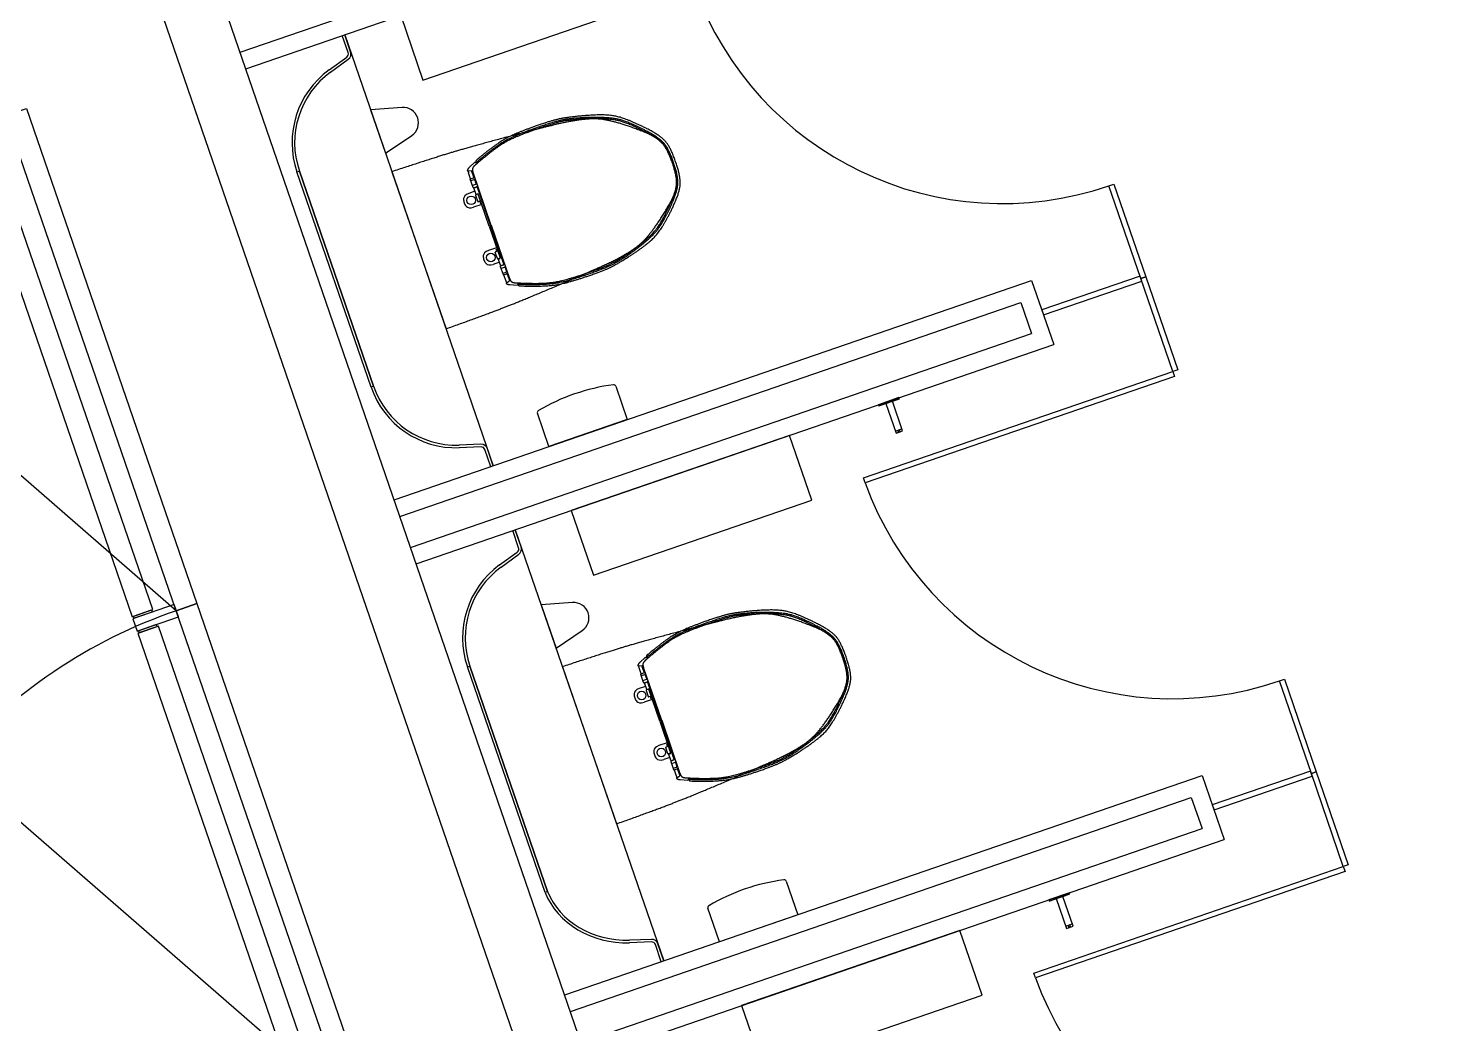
# Model space of a CAD drawing. Extents: x 809431 to 809707, y 818703 to 819368.
# Drawn here: x 809648.374 to 809651.584, y 818762.642 to 818764.925 of the extents above; entities that cross this region are included whole.
import ezdxf

# ---------------------------------------------------------------- set-up
doc = ezdxf.new("R2010")
doc.units = 0
for name, color, linetype in [('MAJ221__', 7, 'Continuous'), ('MAJ322__', 7, 'Continuous'), ('MAJ325__', 7, 'Continuous'), ('MAJ342__', 7, 'Continuous'), ('MAJ421__', 7, 'Continuous'), ('MAJ740__', 7, 'Continuous')]:
    doc.layers.add(name, color=color, linetype=linetype)

msp = doc.modelspace()

# ---------------------------------------------------------------- linework, layer by layer
at = {"layer": 'MAJ221__'}
for p, q in [((809651.2048, 818758.0591), (809648.0272, 818767.2874)), ((809651.0724, 818758.0136), (809647.8949, 818767.2418)), ((809648.8599, 818764.8692), (809650.2829, 818765.3592)), ((809649.2261, 818763.8055), (809650.6492, 818764.2955)), ((809650.6492, 818764.2955), (809650.6736, 818764.2246)), ((809649.2506, 818763.7346), (809650.6736, 818764.2246)), ((809649.6168, 818762.6709), (809651.0398, 818763.1609)), ((809651.0398, 818763.1609), (809651.0643, 818763.09)), ((809649.6412, 818762.6), (809651.0643, 818763.09))]:
    msp.add_line(p, q, dxfattribs=at)
at = {"layer": 'MAJ322__'}
for p, q in [((809648.7136, 818763.5894), (809647.8079, 818764.3767)), ((809649.1043, 818762.4548), (809648.1986, 818763.242))]:
    msp.add_line(p, q, dxfattribs=at)
msp.add_arc((809649.1043, 818762.4548), 1.2, 109, 139, dxfattribs=at)
at = {"layer": 'MAJ325__'}
for points in [[(809648.7136, 818763.5894), (809648.3229, 818764.724), (809648.3702, 818764.7403), (809648.7609, 818763.6057)], [(809650.8623, 818764.5672), (809650.9356, 818764.3545), (809650.9242, 818764.3506), (809650.851, 818764.5633)], [(809650.7011, 818764.2674), (809650.9262, 818764.3449), (809650.9223, 818764.3562), (809650.6972, 818764.2788)], [(809650.9356, 818764.3545), (809651.0088, 818764.1417), (809650.9975, 818764.1378), (809650.9242, 818764.3506)], [(809650.9975, 818764.1378), (809651.0014, 818764.1265), (809650.2922, 818763.8823), (809650.2883, 818763.8937)], [(809649.1043, 818762.4548), (809648.7136, 818763.5894), (809648.7609, 818763.6057), (809649.1515, 818762.471)], [(809651.253, 818763.4326), (809651.3262, 818763.2199), (809651.3149, 818763.2159), (809651.2416, 818763.4287)], [(809651.0918, 818763.1328), (809651.3168, 818763.2103), (809651.3129, 818763.2216), (809651.0879, 818763.1441)], [(809651.3262, 818763.2199), (809651.3995, 818763.0071), (809651.3881, 818763.0032), (809651.3149, 818763.2159)], [(809651.3881, 818763.0032), (809651.3921, 818762.9919), (809650.6829, 818762.7477), (809650.679, 818762.759)]]:
    msp.add_lwpolyline(points, close=True, dxfattribs=at)
for centre in [(809650.6068, 818765.2725), (809650.9975, 818764.1378), (809651.3881, 818763.0032)]:
    msp.add_arc(centre, 0.75, 199.9167, 289, dxfattribs=at)
at = {"layer": 'MAJ342__'}
for points in [[(809648.2349, 818764.6725), (809648.6125, 818763.5757), (809648.6598, 818763.592), (809648.2821, 818764.6888)], [(809648.6142, 818763.571), (809648.6239, 818763.5427), (809648.7185, 818763.5752), (809648.7087, 818763.6036)], [(809648.617, 818763.572), (809648.6154, 818763.5767), (809648.657, 818763.591), (809648.6586, 818763.5863)], [(809648.6256, 818763.5379), (809649.0032, 818762.4411), (809649.0505, 818762.4574), (809648.6728, 818763.5542)], [(809648.6268, 818763.5436), (809648.6284, 818763.5389), (809648.67, 818763.5532), (809648.6684, 818763.558)]]:
    msp.add_lwpolyline(points, close=True, dxfattribs=at)
at = {"layer": 'MAJ421__'}
for p, q in [((809648.8729, 818764.8314), (809650.3337, 818765.3344)), ((809649.1076, 818764.8684), (809649.0942, 818764.9076)), ((809649.1133, 818764.8704), (809649.0998, 818764.9096)), ((809649.0639, 818764.8288), (809649.1044, 818764.8582)), ((809649.0675, 818764.824), (809649.1079, 818764.8534)), ((809649.1601, 818764.1018), (809648.9902, 818764.5951)), ((809649.1658, 818764.1038), (809648.9959, 818764.5971)), ((809649.2131, 818763.8434), (809650.6739, 818764.3464)), ((809650.6739, 818764.3464), (809650.7244, 818764.1998)), ((809649.2636, 818763.6968), (809650.7244, 818764.1998)), ((809649.4119, 818763.9708), (809649.3618, 818763.969)), ((809649.4121, 818763.9648), (809649.3621, 818763.963)), ((809649.4344, 818763.9195), (809649.4209, 818763.9587)), ((809649.44, 818763.9215), (809649.4266, 818763.9607)), ((809649.504, 818763.7358), (809649.4905, 818763.7749)), ((809649.4983, 818763.7338), (809649.4848, 818763.773)), ((809649.4546, 818763.6942), (809649.4951, 818763.7236)), ((809649.4581, 818763.6893), (809649.4986, 818763.7188)), ((809649.5589, 818762.9436), (809649.3809, 818763.4605)), ((809649.5646, 818762.9455), (809649.3866, 818763.4624)), ((809649.6038, 818762.7087), (809651.0646, 818763.2117)), ((809651.0646, 818763.2117), (809651.1151, 818763.0652)), ((809649.6543, 818762.5622), (809651.1151, 818763.0652)), ((809649.8025, 818762.8361), (809649.7525, 818762.8344)), ((809649.8027, 818762.8301), (809649.7527, 818762.8284)), ((809649.8251, 818762.7849), (809649.8116, 818762.8241)), ((809649.8307, 818762.7869), (809649.8172, 818762.826))]:
    msp.add_line(p, q, dxfattribs=at)
for centre, radius, start, end in [((809649.0991, 818764.8655), 0.009, 306, 19), ((809649.0991, 818764.8655), 0.015, 306, 19), ((809649.185, 818764.6622), 0.206, 126, 199), ((809649.185, 818764.6622), 0.2, 126, 199), ((809649.3549, 818764.1689), 0.206, 199, 272), ((809649.3549, 818764.1689), 0.2, 199, 272), ((809649.4124, 818763.9558), 0.015, 19, 92), ((809649.4124, 818763.9558), 0.009, 19, 92), ((809649.4898, 818763.7309), 0.009, 306, 19), ((809649.4898, 818763.7309), 0.015, 306, 19), ((809649.5757, 818763.5275), 0.206, 126, 199), ((809649.5757, 818763.5275), 0.2, 126, 199), ((809649.8031, 818762.8212), 0.015, 19, 92), ((809649.8031, 818762.8212), 0.009, 19, 92)]:
    msp.add_arc(centre, radius, start, end, dxfattribs=at)
for major_axis, ratio in [((0.1977, 0), 0.864548), ((0.1917, 0), 0.860308)]:
    msp.add_ellipse((809649.7458, 818762.9992), major_axis=major_axis, ratio=ratio, start_param=3.473205, end_param=4.747296, dxfattribs=at)
at = {"layer": 'MAJ740__'}
for p, q in [((809649.0998, 818764.9096), (809649.44, 818763.9215)), ((809649.2312, 818764.7427), (809649.1591, 818764.7375)), ((809649.1591, 818764.7375), (809649.1933, 818764.6382)), ((809649.1933, 818764.6382), (809649.2533, 818764.6785)), ((809649.3854, 818764.6056), (809649.398, 818764.6172)), ((809649.208, 818764.5955), (809649.3319, 818764.2355)), ((809649.3817, 818764.5975), (809649.3904, 818764.5982)), ((809649.3881, 818764.5793), (809649.3834, 818764.593)), ((809649.3939, 818764.5594), (809649.3875, 818764.5781)), ((809649.3881, 818764.5793), (809649.3948, 818764.5816)), ((809649.3894, 818764.5756), (809649.3965, 818764.578)), ((809649.3954, 818764.5829), (809649.391, 818764.5957)), ((809649.4356, 818764.4723), (809649.3937, 818764.594)), ((809649.401, 818764.5681), (809649.3978, 818764.5774)), ((809649.3981, 818764.5506), (809649.384, 818764.5458)), ((809649.3932, 818764.5644), (809649.4004, 818764.5668)), ((809649.3952, 818764.5587), (809649.4019, 818764.561)), ((809649.3958, 818764.5572), (809649.4004, 818764.5441)), ((809649.3965, 818764.5584), (809649.403, 818764.5607)), ((809649.4016, 818764.5435), (809649.4044, 818764.5445)), ((809649.4031, 818764.5604), (809649.4337, 818764.4716)), ((809649.4137, 818764.5205), (809649.395, 818764.514)), ((809649.3997, 818764.5413), (809649.4046, 818764.5272)), ((809649.4054, 818764.5443), (809649.4003, 818764.5425)), ((809649.4308, 818764.4709), (809649.4057, 818764.5438)), ((809649.411, 818764.5284), (809649.4058, 818764.5266)), ((809649.4107, 818764.5246), (809649.4096, 818764.5279)), ((809649.4098, 818764.5243), (809649.4121, 818764.5251)), ((809649.4098, 818764.5243), (809649.4099, 818764.5238)), ((809649.4106, 818764.5235), (809649.4124, 818764.5242)), ((809649.4308, 818764.4709), (809649.4559, 818764.398)), ((809649.4641, 818764.3833), (809649.4335, 818764.4722)), ((809649.4354, 818764.4728), (809649.4773, 818764.3511)), ((809649.4478, 818764.4214), (809649.4291, 818764.4149)), ((809649.4471, 818764.4159), (809649.4469, 818764.4164)), ((809649.4471, 818764.4159), (809649.4494, 818764.4167)), ((809649.4472, 818764.417), (809649.4491, 818764.4177)), ((809649.448, 818764.4162), (809649.4492, 818764.4129)), ((809649.4541, 818764.388), (809649.4401, 818764.3831)), ((809649.4496, 818764.3964), (809649.4448, 818764.4104)), ((809649.4506, 818764.4134), (809649.4454, 818764.4116)), ((809649.4559, 818764.3975), (809649.4509, 818764.3957)), ((809649.4564, 818764.3814), (809649.4519, 818764.3945)), ((809649.4525, 818764.3958), (809649.4553, 818764.3967)), ((809649.4562, 818764.3785), (809649.4626, 818764.3598)), ((809649.4568, 818764.3798), (809649.4635, 818764.3821)), ((809649.4576, 818764.3808), (809649.4642, 818764.3831)), ((809649.4587, 818764.3742), (809649.4659, 818764.3766)), ((809649.4626, 818764.3629), (809649.4698, 818764.3654)), ((809649.4639, 818764.3592), (809649.4706, 818764.3615)), ((809649.4639, 818764.3592), (809649.4686, 818764.3456)), ((809649.4672, 818764.376), (809649.4704, 818764.3667)), ((809649.4718, 818764.3609), (809649.4763, 818764.3481)), ((809649.4701, 818764.3409), (809649.4773, 818764.3457)), ((809649.478, 818764.3368), (809649.4951, 818764.3354)), ((809650.3614, 818764.0008), (809650.3766, 818764.006)), ((809649.4905, 818763.7749), (809649.8307, 818762.7869)), ((809649.6219, 818763.6081), (809649.5498, 818763.6029)), ((809649.5498, 818763.6029), (809649.5839, 818763.5036)), ((809649.5839, 818763.5036), (809649.644, 818763.5439)), ((809649.5986, 818763.4609), (809649.7226, 818763.1009)), ((809649.7724, 818763.4629), (809649.7811, 818763.4636)), ((809649.7788, 818763.4447), (809649.7741, 818763.4583)), ((809649.7761, 818763.471), (809649.7887, 818763.4826)), ((809649.7861, 818763.4483), (809649.7817, 818763.4611)), ((809649.8263, 818763.3376), (809649.7844, 818763.4593)), ((809649.7846, 818763.4247), (809649.7782, 818763.4434)), ((809649.7788, 818763.4447), (809649.7855, 818763.447)), ((809649.7801, 818763.441), (809649.7872, 818763.4434)), ((809649.7839, 818763.4297), (809649.7911, 818763.4322)), ((809649.7859, 818763.4241), (809649.7925, 818763.4264)), ((809649.7865, 818763.4226), (809649.791, 818763.4095)), ((809649.7871, 818763.4238), (809649.7937, 818763.4261)), ((809649.7917, 818763.4335), (809649.7885, 818763.4428)), ((809649.7938, 818763.4258), (809649.8244, 818763.337)), ((809649.7888, 818763.416), (809649.7747, 818763.4112)), ((809649.7904, 818763.4066), (809649.7952, 818763.3926)), ((809649.7961, 818763.4096), (809649.791, 818763.4079)), ((809649.7923, 818763.4089), (809649.7951, 818763.4098)), ((809649.8215, 818763.3363), (809649.7964, 818763.4092)), ((809649.8017, 818763.3938), (809649.7965, 818763.392)), ((809649.8014, 818763.39), (809649.8002, 818763.3933)), ((809649.8004, 818763.3897), (809649.8028, 818763.3905)), ((809649.8004, 818763.3897), (809649.8006, 818763.3892)), ((809649.8012, 818763.3889), (809649.8031, 818763.3895)), ((809649.8044, 818763.3858), (809649.7857, 818763.3794)), ((809649.8215, 818763.3363), (809649.8466, 818763.2634)), ((809649.8548, 818763.2487), (809649.8242, 818763.3375)), ((809649.8261, 818763.3382), (809649.868, 818763.2165)), ((809649.8385, 818763.2867), (809649.8198, 818763.2803)), ((809649.8403, 818763.2617), (809649.8355, 818763.2758)), ((809649.8413, 818763.2788), (809649.8361, 818763.277)), ((809649.8378, 818763.2813), (809649.8376, 818763.2818)), ((809649.8378, 818763.2813), (809649.8401, 818763.2821)), ((809649.8379, 818763.2824), (809649.8398, 818763.283)), ((809649.8387, 818763.2816), (809649.8398, 818763.2783)), ((809649.8466, 818763.2628), (809649.8416, 818763.2611)), ((809649.8432, 818763.2611), (809649.846, 818763.2621)), ((809649.8448, 818763.2533), (809649.8307, 818763.2485)), ((809649.8471, 818763.2468), (809649.8425, 818763.2599)), ((809649.8469, 818763.2439), (809649.8533, 818763.2252)), ((809649.8475, 818763.2452), (809649.8542, 818763.2475)), ((809649.8483, 818763.2462), (809649.8549, 818763.2484)), ((809649.8494, 818763.2395), (809649.8566, 818763.242)), ((809649.8533, 818763.2283), (809649.8604, 818763.2308)), ((809649.8578, 818763.2414), (809649.8611, 818763.2321)), ((809649.8546, 818763.2246), (809649.8613, 818763.2269)), ((809649.8546, 818763.2246), (809649.8593, 818763.2109)), ((809649.8607, 818763.2063), (809649.868, 818763.2111)), ((809649.8625, 818763.2263), (809649.8669, 818763.2135)), ((809649.8686, 818763.2022), (809649.8858, 818763.2008)), ((809650.7521, 818762.8662), (809650.7672, 818762.8714))]:
    msp.add_line(p, q, dxfattribs=at)
for points in [[(809649.7793, 818764.9775), (809649.7281, 818765.1259), (809649.228, 818764.9537), (809649.2791, 818764.8052)], [(809649.1601, 818764.1018), (809648.9902, 818764.5951), (809648.9959, 818764.5971), (809649.1658, 818764.1038)], [(809650.3226, 818764.0614), (809650.3235, 818764.0586), (809650.3396, 818764.0641), (809650.3631, 818763.9961), (809650.3782, 818764.0013), (809650.3547, 818764.0693), (809650.3708, 818764.0749), (809650.3698, 818764.0777)], [(809650.3226, 818764.0614), (809650.3235, 818764.0586), (809650.3708, 818764.0749), (809650.3698, 818764.0777)], [(809650.3782, 818764.0013), (809650.3547, 818764.0693), (809650.3396, 818764.0641), (809650.3631, 818763.9961)], [(809650.3671, 818764.0027), (809650.3687, 818763.998), (809650.3725, 818763.9993), (809650.3709, 818764.004)], [(809650.1699, 818763.8428), (809650.1188, 818763.9913), (809649.6186, 818763.8191), (809649.6698, 818763.6706)], [(809649.5589, 818762.9436), (809649.3809, 818763.4605), (809649.3866, 818763.4624), (809649.5646, 818762.9455)], [(809650.7132, 818762.9268), (809650.7142, 818762.924), (809650.7303, 818762.9295), (809650.7537, 818762.8614), (809650.7689, 818762.8666), (809650.7454, 818762.9347), (809650.7615, 818762.9403), (809650.7605, 818762.9431)], [(809650.7132, 818762.9268), (809650.7142, 818762.924), (809650.7615, 818762.9403), (809650.7605, 818762.9431)], [(809650.7689, 818762.8666), (809650.7454, 818762.9347), (809650.7303, 818762.9295), (809650.7537, 818762.8614)], [(809650.5606, 818762.7082), (809650.5095, 818762.8567), (809650.0093, 818762.6844), (809650.0604, 818762.536)], [(809650.7578, 818762.8681), (809650.7594, 818762.8634), (809650.7632, 818762.8647), (809650.7616, 818762.8694)]]:
    msp.add_lwpolyline(points, close=True, dxfattribs=at)
for points in [[(809649.721, 818764.1038), (809649.7473, 818764.0273)], [(809649.7473, 818764.0273), (809649.5677, 818763.9654), (809649.5413, 818764.042)], [(809650.1117, 818762.9692), (809650.138, 818762.8927)], [(809650.138, 818762.8927), (809649.9584, 818762.8308), (809649.932, 818762.9073)]]:
    msp.add_lwpolyline(points, dxfattribs=at)
for centre in [(809649.3895, 818764.5299), (809649.4346, 818764.399), (809649.7802, 818763.3953), (809649.8253, 818763.2644)]:
    msp.add_circle(centre, 0.00989, dxfattribs=at)
for centre, radius, start, end in [((809649.2337, 818764.7077), 0.0351, 303.8617, 94.1385), ((809649.7751, 818763.6548), 0.4563, 97.4954, 120.5046), ((809649.7163, 818764.1022), 0.005, 19, 97.4954), ((809649.5461, 818764.0436), 0.005, 120.5046, 199), ((809649.6244, 818763.573), 0.0351, 303.8617, 94.1385), ((809650.1658, 818762.5202), 0.4563, 97.4954, 120.5046), ((809650.1069, 818762.9676), 0.005, 19, 97.4954), ((809649.9368, 818762.909), 0.005, 120.5046, 199)]:
    msp.add_arc(centre, radius, start, end, dxfattribs=at)
for points, degree in [([(809649.6391, 818764.723), (809649.6062, 818764.7197), (809649.5739, 818764.7126), (809649.5427, 818764.7019)], 2), ([(809649.6607, 818764.72), (809649.6207, 818764.7182), (809649.5811, 818764.7106), (809649.5431, 818764.6975)], 2), ([(809649.6609, 818764.7171), (809649.6211, 818764.7152), (809649.5818, 818764.7077), (809649.5441, 818764.6947)], 2), ([(809649.7833, 818764.6874), (809649.717, 818764.7138), (809649.6441, 818764.7188), (809649.5748, 818764.7016)], 2), ([(809649.7924, 818764.694), (809649.7451, 818764.7181), (809649.6919, 818764.7282), (809649.6391, 818764.723)], 2), ([(809649.7914, 818764.6886), (809649.7511, 818764.7098), (809649.7062, 818764.7206), (809649.6607, 818764.72)], 2), ([(809649.79, 818764.686), (809649.7502, 818764.7069), (809649.7058, 818764.7176), (809649.6608, 818764.7171)], 2), ([(809649.4897, 818764.6797), (809649.395, 818764.6545), (809649.301, 818764.6264), (809649.208, 818764.5955)], 2), ([(809649.5441, 818764.6947), (809649.4903, 818764.6762), (809649.4407, 818764.6474), (809649.3979, 818764.6099)], 2), ([(809649.5431, 818764.6975), (809649.4919, 818764.6799), (809649.4444, 818764.653), (809649.4029, 818764.6181)], 2), ([(809649.5427, 818764.7019), (809649.4918, 818764.6843), (809649.4445, 818764.6577), (809649.4031, 818764.6233)], 2), ([(809649.5748, 818764.7016), (809649.5464, 818764.6946), (809649.518, 818764.6873), (809649.4897, 818764.6797)], 2), ([(809649.8515, 818764.6158), (809649.8403, 818764.6484), (809649.8153, 818764.6746), (809649.7833, 818764.6874)], 2), ([(809649.8507, 818764.6152), (809649.8402, 818764.6456), (809649.8185, 818764.6709), (809649.79, 818764.686)], 2), ([(809649.8535, 818764.6162), (809649.8428, 818764.6473), (809649.8205, 818764.6732), (809649.7914, 818764.6886)], 2), ([(809649.8581, 818764.618), (809649.8469, 818764.6509), (809649.8233, 818764.6782), (809649.7924, 818764.694)], 2), ([(809649.3979, 818764.6099), (809649.3934, 818764.606), (809649.3917, 818764.5996), (809649.3937, 818764.594)], 2), ([(809649.398, 818764.6172), (809649.3997, 818764.6167), (809649.4015, 818764.617), (809649.4029, 818764.6181)], 2), ([(809649.4031, 818764.6233), (809649.4012, 818764.6218), (809649.4001, 818764.6194), (809649.4002, 818764.617)], 2), ([(809649.8418, 818764.5174), (809649.8592, 818764.5472), (809649.8627, 818764.5831), (809649.8515, 818764.6158)], 2), ([(809649.8462, 818764.5226), (809649.8595, 818764.552), (809649.861, 818764.5853), (809649.8505, 818764.6157)], 2), ([(809649.849, 818764.5214), (809649.8625, 818764.5515), (809649.864, 818764.5855), (809649.8533, 818764.6167)], 2), ([(809649.8531, 818764.5177), (809649.8677, 818764.5492), (809649.8695, 818764.5852), (809649.8581, 818764.618)], 2), ([(809649.3807, 818764.5989), (809649.3805, 818764.5984), (809649.3807, 818764.5978), (809649.3812, 818764.5976), (809649.3814, 818764.5975), (809649.3815, 818764.5975), (809649.3817, 818764.5975)], 3), ([(809649.3854, 818764.6056), (809649.3834, 818764.6037), (809649.3818, 818764.6015), (809649.3807, 818764.5989)], 2), ([(809649.3823, 818764.5976), (809649.3825, 818764.596), (809649.3829, 818764.5945), (809649.3834, 818764.593)], 2), ([(809649.3881, 818764.5793), (809649.3876, 818764.5791), (809649.3873, 818764.5786), (809649.3875, 818764.5781)], 2), ([(809649.3904, 818764.5982), (809649.3905, 818764.5974), (809649.3907, 818764.5965), (809649.391, 818764.5957)], 2), ([(809649.3948, 818764.5816), (809649.3953, 818764.5818), (809649.3956, 818764.5824), (809649.3954, 818764.5829)], 2), ([(809649.3978, 818764.5774), (809649.3976, 818764.5779), (809649.3971, 818764.5782), (809649.3965, 818764.578), (809649.3965, 818764.578), (809649.3965, 818764.578), (809649.3965, 818764.578)], 3), ([(809649.384, 818764.5458), (809649.3753, 818764.5428), (809649.3706, 818764.5332), (809649.3736, 818764.5244), (809649.3766, 818764.5157), (809649.3862, 818764.511), (809649.395, 818764.514)], 3), ([(809649.3881, 818764.5762), (809649.3883, 818764.5757), (809649.3889, 818764.5754), (809649.3894, 818764.5756)], 2), ([(809649.3932, 818764.5644), (809649.3927, 818764.5642), (809649.3925, 818764.5636), (809649.3926, 818764.5631)], 2), ([(809649.3939, 818764.5594), (809649.3941, 818764.5588), (809649.3947, 818764.5586), (809649.3952, 818764.5587)], 2), ([(809649.3965, 818764.5584), (809649.3959, 818764.5583), (809649.3957, 818764.5577), (809649.3958, 818764.5572)], 2), ([(809649.4004, 818764.5668), (809649.4009, 818764.567), (809649.4012, 818764.5676), (809649.401, 818764.5681)], 2), ([(809649.4031, 818764.5604), (809649.4029, 818764.5609), (809649.4024, 818764.5612), (809649.4019, 818764.561)], 2), ([(809649.4057, 818764.5438), (809649.4055, 818764.5444), (809649.4049, 818764.5446), (809649.4044, 818764.5445)], 2), ([(809649.4003, 818764.5425), (809649.3998, 818764.5423), (809649.3995, 818764.5418), (809649.3997, 818764.5413)], 2), ([(809649.4004, 818764.5441), (809649.4005, 818764.5436), (809649.4011, 818764.5433), (809649.4016, 818764.5435)], 2), ([(809649.4046, 818764.5272), (809649.4047, 818764.5267), (809649.4053, 818764.5265), (809649.4058, 818764.5266)], 2), ([(809649.4099, 818764.5238), (809649.41, 818764.5236), (809649.4103, 818764.5234), (809649.4106, 818764.5235)], 2), ([(809649.6863, 818764.3778), (809649.7515, 818764.4069), (809649.8058, 818764.4557), (809649.8418, 818764.5174)], 2), ([(809649.7501, 818764.4005), (809649.7949, 818764.4289), (809649.8307, 818764.4696), (809649.8531, 818764.5177)], 2), ([(809649.7636, 818764.4185), (809649.7994, 818764.4458), (809649.8278, 818764.4816), (809649.8462, 818764.5226)], 2), ([(809649.7654, 818764.4162), (809649.8016, 818764.4437), (809649.8303, 818764.4799), (809649.849, 818764.5214)], 2), ([(809649.4472, 818764.417), (809649.447, 818764.4169), (809649.4468, 818764.4166), (809649.4469, 818764.4164)], 2), ([(809649.6579, 818764.3643), (809649.6955, 818764.3773), (809649.7311, 818764.3956), (809649.7636, 818764.4186)], 2), ([(809649.6588, 818764.3615), (809649.6968, 818764.3746), (809649.7326, 818764.393), (809649.7654, 818764.4162)], 2), ([(809649.4291, 818764.4149), (809649.4203, 818764.4119), (809649.4157, 818764.4023), (809649.4187, 818764.3935), (809649.4217, 818764.3848), (809649.4313, 818764.3801), (809649.4401, 818764.3831)], 3), ([(809649.4454, 818764.4116), (809649.4449, 818764.4115), (809649.4446, 818764.4109), (809649.4448, 818764.4104)], 2), ([(809649.4496, 818764.3964), (809649.4498, 818764.3958), (809649.4504, 818764.3956), (809649.4509, 818764.3957)], 2), ([(809649.4525, 818764.3958), (809649.452, 818764.3956), (809649.4517, 818764.395), (809649.4519, 818764.3945)], 2), ([(809649.4553, 818764.3967), (809649.4558, 818764.3969), (809649.4561, 818764.3975), (809649.4559, 818764.398)], 2), ([(809649.6611, 818764.3578), (809649.6923, 818764.3685), (809649.7222, 818764.3829), (809649.7501, 818764.4005)], 2), ([(809649.4568, 818764.3798), (809649.4563, 818764.3796), (809649.456, 818764.379), (809649.4562, 818764.3785)], 2), ([(809649.4564, 818764.3814), (809649.4565, 818764.3809), (809649.4571, 818764.3806), (809649.4576, 818764.3808)], 2), ([(809649.4575, 818764.3748), (809649.4577, 818764.3743), (809649.4582, 818764.374), (809649.4587, 818764.3742)], 2), ([(809649.4626, 818764.3629), (809649.4621, 818764.3628), (809649.4618, 818764.3622), (809649.462, 818764.3617)], 2), ([(809649.4626, 818764.3598), (809649.4628, 818764.3593), (809649.4634, 818764.359), (809649.4639, 818764.3592)], 2), ([(809649.4635, 818764.3821), (809649.464, 818764.3823), (809649.4643, 818764.3828), (809649.4641, 818764.3833)], 2), ([(809649.4672, 818764.376), (809649.467, 818764.3765), (809649.4664, 818764.3768), (809649.4659, 818764.3766)], 2), ([(809649.4698, 818764.3654), (809649.4703, 818764.3656), (809649.4706, 818764.3662), (809649.4704, 818764.3667), (809649.4704, 818764.3667), (809649.4704, 818764.3667), (809649.4704, 818764.3667)], 3), ([(809649.4718, 818764.3609), (809649.4717, 818764.3614), (809649.4711, 818764.3617), (809649.4706, 818764.3615)], 2), ([(809649.4905, 818764.3411), (809649.5473, 818764.3379), (809649.6041, 818764.3458), (809649.6579, 818764.3643)], 2), ([(809649.4994, 818764.3378), (809649.5536, 818764.3358), (809649.6076, 818764.3439), (809649.6588, 818764.3615)], 2), ([(809649.5028, 818764.3338), (809649.5566, 818764.3321), (809649.6102, 818764.3403), (809649.6611, 818764.3578)], 2), ([(809649.6058, 818764.3427), (809649.6327, 818764.3541), (809649.6596, 818764.3658), (809649.6863, 818764.3778)], 2), ([(809649.3319, 818764.2355), (809649.4243, 818764.2685), (809649.5156, 818764.3042), (809649.6058, 818764.3427)], 2), ([(809649.4686, 818764.3456), (809649.4691, 818764.3441), (809649.4697, 818764.3426), (809649.4706, 818764.3413)], 2), ([(809649.4701, 818764.3409), (809649.4696, 818764.3406), (809649.4694, 818764.34), (809649.4697, 818764.3396), (809649.4698, 818764.3394), (809649.47, 818764.3393), (809649.4701, 818764.3392)], 3), ([(809649.4701, 818764.3392), (809649.4725, 818764.3379), (809649.4752, 818764.3371), (809649.478, 818764.3368)], 2), ([(809649.4763, 818764.3481), (809649.4765, 818764.3473), (809649.4769, 818764.3465), (809649.4773, 818764.3457)], 2), ([(809649.4773, 818764.3511), (809649.4793, 818764.3454), (809649.4845, 818764.3415), (809649.4905, 818764.3411)], 2), ([(809649.4994, 818764.3378), (809649.4977, 818764.3378), (809649.496, 818764.3369), (809649.4951, 818764.3354)], 2), ([(809649.4966, 818764.337), (809649.4981, 818764.335), (809649.5003, 818764.3338), (809649.5028, 818764.3338)], 2), ([(809650.0298, 818763.5883), (809649.9969, 818763.5851), (809649.9646, 818763.578), (809649.9333, 818763.5672)], 2), ([(809650.0514, 818763.5854), (809650.0113, 818763.5835), (809649.9717, 818763.576), (809649.9338, 818763.5629)], 2), ([(809650.0516, 818763.5824), (809650.0118, 818763.5806), (809649.9724, 818763.5731), (809649.9348, 818763.5601)], 2), ([(809650.1739, 818763.5527), (809650.1077, 818763.5792), (809650.0347, 818763.5842), (809649.9655, 818763.567)], 2), ([(809650.183, 818763.5594), (809650.1358, 818763.5835), (809650.0826, 818763.5936), (809650.0298, 818763.5883)], 2), ([(809650.1821, 818763.554), (809650.1418, 818763.5752), (809650.0969, 818763.586), (809650.0514, 818763.5854)], 2), ([(809650.1807, 818763.5513), (809650.1409, 818763.5723), (809650.0964, 818763.583), (809650.0515, 818763.5824)], 2), ([(809649.9348, 818763.5601), (809649.881, 818763.5416), (809649.8314, 818763.5128), (809649.7886, 818763.4753)], 2), ([(809649.9338, 818763.5629), (809649.8826, 818763.5453), (809649.8351, 818763.5184), (809649.7936, 818763.4835)], 2), ([(809649.9333, 818763.5672), (809649.8824, 818763.5497), (809649.8351, 818763.5231), (809649.7938, 818763.4887)], 2), ([(809649.9655, 818763.567), (809649.9371, 818763.56), (809649.9087, 818763.5527), (809649.8804, 818763.5451)], 2), ([(809650.2422, 818763.4812), (809650.2309, 818763.5138), (809650.206, 818763.5399), (809650.1739, 818763.5527)], 2), ([(809650.2414, 818763.4806), (809650.2309, 818763.511), (809650.2092, 818763.5363), (809650.1807, 818763.5513)], 2), ([(809650.2442, 818763.4815), (809650.2334, 818763.5127), (809650.2112, 818763.5386), (809650.1821, 818763.554)], 2), ([(809650.2487, 818763.4834), (809650.2376, 818763.5163), (809650.214, 818763.5436), (809650.183, 818763.5594)], 2), ([(809649.8804, 818763.5451), (809649.7857, 818763.5198), (809649.6917, 818763.4918), (809649.5986, 818763.4609)], 2), ([(809649.7938, 818763.4887), (809649.7919, 818763.4871), (809649.7908, 818763.4848), (809649.7909, 818763.4824)], 2), ([(809649.7714, 818763.4643), (809649.7711, 818763.4638), (809649.7714, 818763.4632), (809649.7719, 818763.463), (809649.772, 818763.4629), (809649.7722, 818763.4629), (809649.7724, 818763.4629)], 3), ([(809649.7761, 818763.471), (809649.7741, 818763.4691), (809649.7725, 818763.4668), (809649.7714, 818763.4643)], 2), ([(809649.773, 818763.463), (809649.7732, 818763.4614), (809649.7735, 818763.4598), (809649.7741, 818763.4583)], 2), ([(809649.7811, 818763.4636), (809649.7812, 818763.4627), (809649.7814, 818763.4619), (809649.7817, 818763.4611)], 2), ([(809649.7886, 818763.4753), (809649.7841, 818763.4713), (809649.7824, 818763.465), (809649.7844, 818763.4593)], 2), ([(809649.7887, 818763.4826), (809649.7904, 818763.482), (809649.7922, 818763.4824), (809649.7936, 818763.4835)], 2), ([(809650.2325, 818763.3827), (809650.2499, 818763.4126), (809650.2534, 818763.4485), (809650.2422, 818763.4812)], 2), ([(809650.2369, 818763.388), (809650.2501, 818763.4174), (809650.2517, 818763.4507), (809650.2412, 818763.4811)], 2), ([(809650.2396, 818763.3868), (809650.2532, 818763.4168), (809650.2547, 818763.4509), (809650.244, 818763.4821)], 2), ([(809650.2437, 818763.3831), (809650.2584, 818763.4146), (809650.2602, 818763.4506), (809650.2487, 818763.4834)], 2), ([(809649.7788, 818763.4447), (809649.7783, 818763.4445), (809649.778, 818763.444), (809649.7782, 818763.4434)], 2), ([(809649.7788, 818763.4416), (809649.779, 818763.441), (809649.7795, 818763.4408), (809649.7801, 818763.441)], 2), ([(809649.7839, 818763.4297), (809649.7834, 818763.4296), (809649.7831, 818763.429), (809649.7833, 818763.4285)], 2), ([(809649.7846, 818763.4247), (809649.7848, 818763.4242), (809649.7853, 818763.4239), (809649.7859, 818763.4241)], 2), ([(809649.7855, 818763.447), (809649.786, 818763.4472), (809649.7863, 818763.4477), (809649.7861, 818763.4483)], 2), ([(809649.7871, 818763.4238), (809649.7866, 818763.4236), (809649.7863, 818763.4231), (809649.7865, 818763.4226)], 2), ([(809649.7885, 818763.4428), (809649.7883, 818763.4433), (809649.7877, 818763.4436), (809649.7872, 818763.4434), (809649.7872, 818763.4434), (809649.7872, 818763.4434), (809649.7872, 818763.4434)], 3), ([(809649.7911, 818763.4322), (809649.7916, 818763.4324), (809649.7919, 818763.4329), (809649.7917, 818763.4335)], 2), ([(809649.7938, 818763.4258), (809649.7936, 818763.4263), (809649.793, 818763.4266), (809649.7925, 818763.4264)], 2), ([(809649.7747, 818763.4112), (809649.7659, 818763.4082), (809649.7613, 818763.3986), (809649.7643, 818763.3898), (809649.7673, 818763.381), (809649.7769, 818763.3764), (809649.7857, 818763.3794)], 3), ([(809649.791, 818763.4079), (809649.7905, 818763.4077), (809649.7902, 818763.4072), (809649.7904, 818763.4066)], 2), ([(809649.791, 818763.4095), (809649.7912, 818763.409), (809649.7918, 818763.4087), (809649.7923, 818763.4089)], 2), ([(809649.7964, 818763.4092), (809649.7962, 818763.4097), (809649.7956, 818763.41), (809649.7951, 818763.4098)], 2), ([(809649.7952, 818763.3926), (809649.7954, 818763.3921), (809649.796, 818763.3918), (809649.7965, 818763.392)], 2), ([(809649.8006, 818763.3892), (809649.8007, 818763.3889), (809649.801, 818763.3888), (809649.8012, 818763.3889)], 2), ([(809650.077, 818763.2431), (809650.1421, 818763.2723), (809650.1965, 818763.3211), (809650.2325, 818763.3827)], 2), ([(809650.1408, 818763.2659), (809650.1856, 818763.2943), (809650.2214, 818763.335), (809650.2437, 818763.3831)], 2), ([(809650.1542, 818763.2839), (809650.19, 818763.3112), (809650.2185, 818763.3469), (809650.2369, 818763.388)], 2), ([(809650.156, 818763.2816), (809650.1922, 818763.3091), (809650.221, 818763.3453), (809650.2396, 818763.3868)], 2), ([(809649.8198, 818763.2803), (809649.811, 818763.2773), (809649.8064, 818763.2677), (809649.8094, 818763.2589), (809649.8124, 818763.2501), (809649.822, 818763.2455), (809649.8307, 818763.2485)], 3), ([(809649.8361, 818763.277), (809649.8356, 818763.2768), (809649.8353, 818763.2763), (809649.8355, 818763.2758)], 2), ([(809649.8379, 818763.2824), (809649.8376, 818763.2823), (809649.8375, 818763.282), (809649.8376, 818763.2818)], 2), ([(809649.8403, 818763.2617), (809649.8405, 818763.2612), (809649.841, 818763.2609), (809649.8416, 818763.2611)], 2), ([(809649.8432, 818763.2611), (809649.8426, 818763.261), (809649.8424, 818763.2604), (809649.8425, 818763.2599)], 2), ([(809649.846, 818763.2621), (809649.8465, 818763.2623), (809649.8468, 818763.2628), (809649.8466, 818763.2634)], 2), ([(809650.0486, 818763.2297), (809650.0862, 818763.2427), (809650.1218, 818763.2609), (809650.1543, 818763.284)], 2), ([(809650.0495, 818763.2269), (809650.0874, 818763.2399), (809650.1233, 818763.2584), (809650.156, 818763.2816)], 2), ([(809650.0518, 818763.2232), (809650.083, 818763.2339), (809650.1129, 818763.2483), (809650.1408, 818763.2659)], 2), ([(809649.8475, 818763.2452), (809649.847, 818763.245), (809649.8467, 818763.2444), (809649.8469, 818763.2439)], 2), ([(809649.8471, 818763.2468), (809649.8472, 818763.2463), (809649.8478, 818763.246), (809649.8483, 818763.2462)], 2), ([(809649.8482, 818763.2402), (809649.8483, 818763.2396), (809649.8489, 818763.2394), (809649.8494, 818763.2395)], 2), ([(809649.8533, 818763.2283), (809649.8528, 818763.2281), (809649.8525, 818763.2276), (809649.8527, 818763.2271)], 2), ([(809649.8542, 818763.2475), (809649.8547, 818763.2476), (809649.8549, 818763.2482), (809649.8548, 818763.2487)], 2), ([(809649.8578, 818763.2414), (809649.8577, 818763.2419), (809649.8571, 818763.2422), (809649.8566, 818763.242)], 2), ([(809649.8604, 818763.2308), (809649.861, 818763.231), (809649.8612, 818763.2315), (809649.8611, 818763.2321), (809649.8611, 818763.2321), (809649.8611, 818763.2321), (809649.8611, 818763.2321)], 3), ([(809649.8812, 818763.2065), (809649.9379, 818763.2033), (809649.9948, 818763.2112), (809650.0486, 818763.2297)], 2), ([(809649.9965, 818763.208), (809650.0234, 818763.2195), (809650.0503, 818763.2312), (809650.077, 818763.2431)], 2), ([(809649.7226, 818763.1009), (809649.8149, 818763.1339), (809649.9063, 818763.1696), (809649.9965, 818763.208)], 2), ([(809649.8533, 818763.2252), (809649.8535, 818763.2247), (809649.854, 818763.2244), (809649.8546, 818763.2246)], 2), ([(809649.8593, 818763.2109), (809649.8598, 818763.2094), (809649.8604, 818763.208), (809649.8613, 818763.2066)], 2), ([(809649.8607, 818763.2063), (809649.8603, 818763.206), (809649.8601, 818763.2054), (809649.8604, 818763.2049), (809649.8605, 818763.2048), (809649.8606, 818763.2047), (809649.8608, 818763.2046)], 3), ([(809649.8608, 818763.2046), (809649.8632, 818763.2032), (809649.8659, 818763.2024), (809649.8686, 818763.2022)], 2), ([(809649.8625, 818763.2263), (809649.8623, 818763.2268), (809649.8618, 818763.2271), (809649.8613, 818763.2269)], 2), ([(809649.8669, 818763.2135), (809649.8672, 818763.2126), (809649.8676, 818763.2118), (809649.868, 818763.2111)], 2), ([(809649.868, 818763.2165), (809649.8699, 818763.2108), (809649.8752, 818763.2069), (809649.8812, 818763.2065)], 2), ([(809649.8901, 818763.2031), (809649.8884, 818763.2032), (809649.8867, 818763.2023), (809649.8858, 818763.2008)], 2), ([(809649.8873, 818763.2024), (809649.8888, 818763.2004), (809649.891, 818763.1992), (809649.8935, 818763.1991)], 2), ([(809649.8901, 818763.2031), (809649.9443, 818763.2012), (809649.9983, 818763.2092), (809650.0495, 818763.2269)], 2), ([(809649.8935, 818763.1991), (809649.9473, 818763.1975), (809650.0009, 818763.2056), (809650.0518, 818763.2232)], 2)]:
    msp.add_open_spline(points, degree=degree, dxfattribs=at)

doc.saveas('drawing.dxf')
